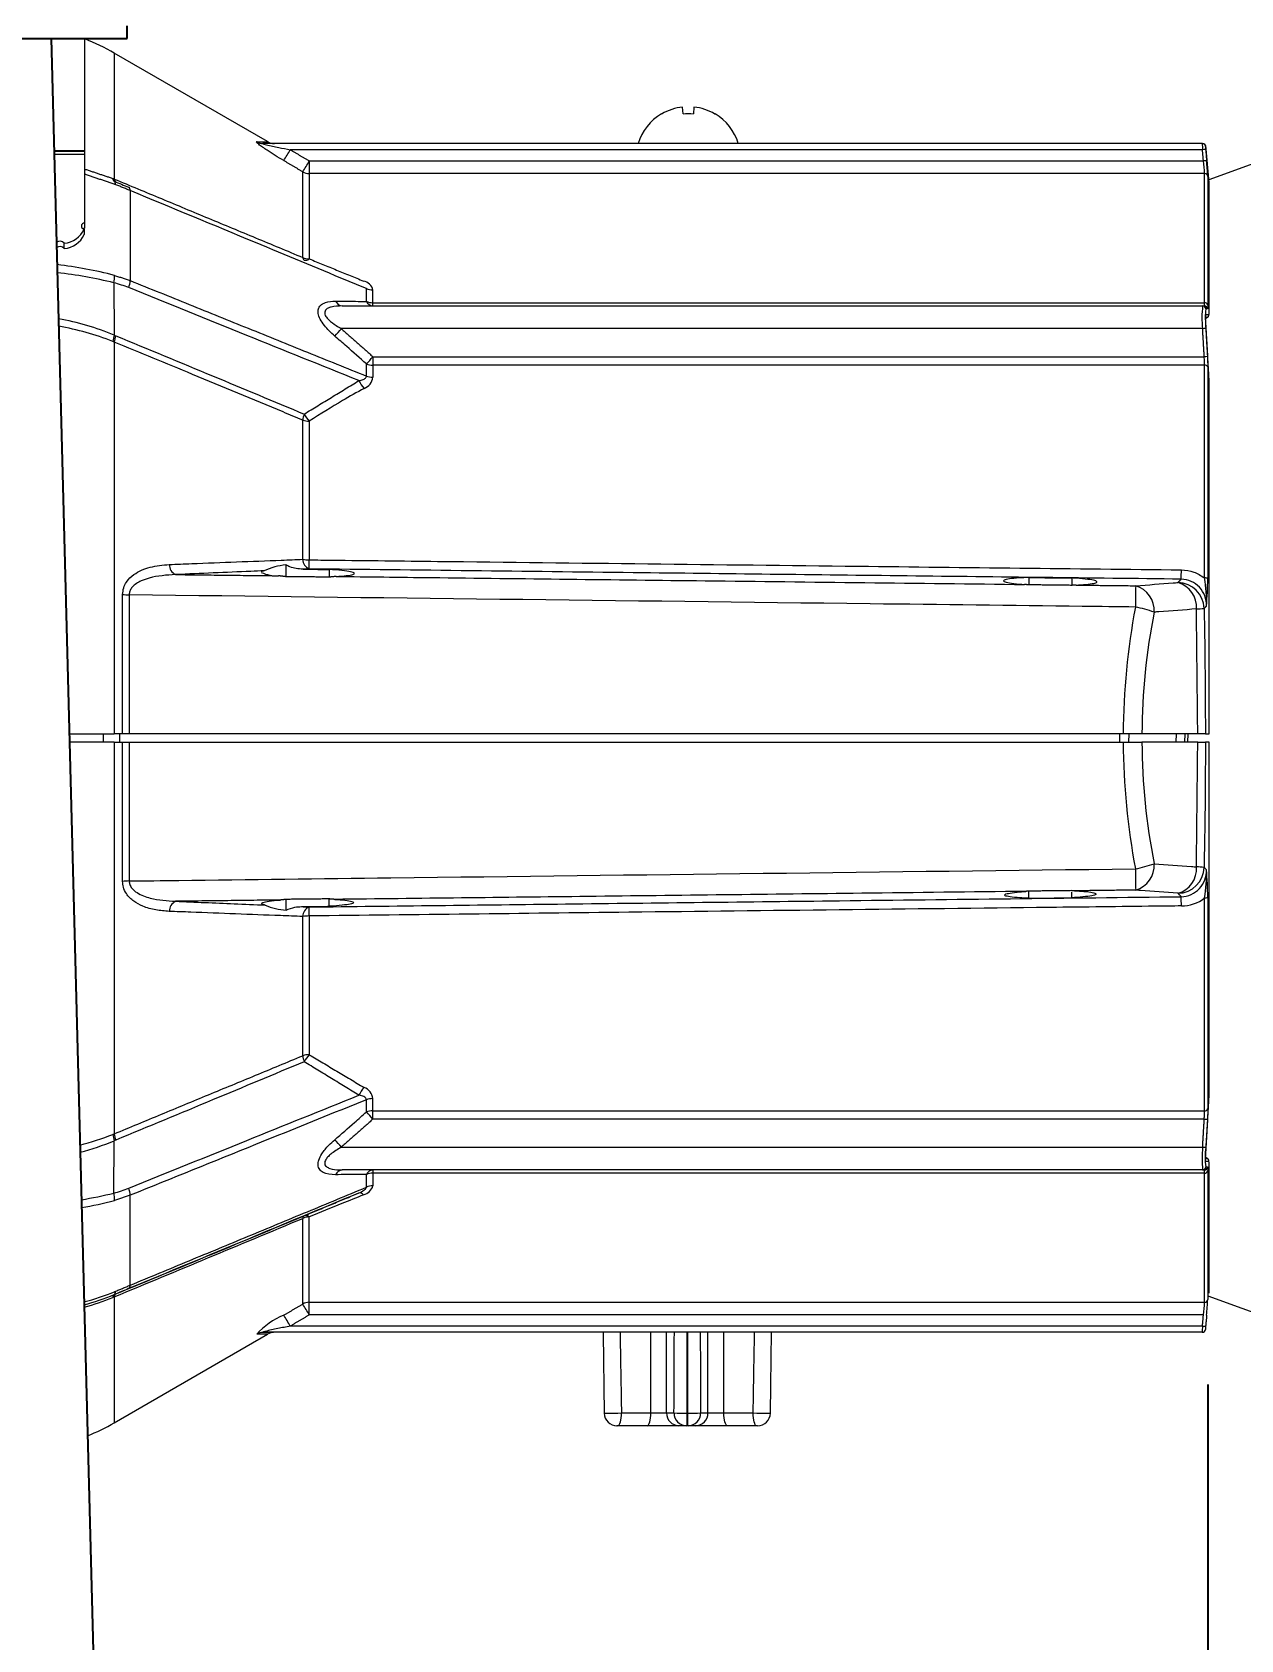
# Model space of a CAD drawing. Header units: inches. Extents: x 1 to 63.1, y 0.7 to 40.3.
# Drawn here: x 15.72 to 21.42, y 8.23 to 15.8 of the extents above; entities that cross this region are included whole.
import ezdxf

# ---------------------------------------------------------------- set-up
doc = ezdxf.new("R2010")
doc.units = ezdxf.units.IN
doc.header["$MEASUREMENT"] = 0
doc.linetypes.add('SLD-Solid', pattern=[0])
doc.layers.add('DIM', color=1, linetype='Continuous')
doc.layers.add('OBJECT', color=7, linetype='Continuous')
doc.styles.add('Arial', font='arial.ttf')
doc.dimstyles.new('ANSI & Metric .40 Stacked', dxfattribs={"dimscale": 2.666667, "dimtxt": 0.4, "dimasz": 0.5, "dimexe": 0.4, "dimexo": 0.4, "dimgap": 0.133333, "dimtad": 0, "dimtih": 1, "dimtoh": 1, "dimzin": 4, "dimdsep": 46, "dimtxsty": 'Arial', "dimcen": 0.2, "dimadec": 0, "dimazin": 0, "dimtfac": 0.75, "dimtofl": 0, "dimtmove": 0, "dimatfit": 3, "dimfxl": 1, "dimtolj": 1, "dimtzin": 0, "dimarcsym": 0})

# ---------------------------------------------------------------- blocks, each defined once
blk = doc.blocks.new('*D6')
at = {"layer": 'Defpoints', "color": 0, "transparency": 16777216}
for p in [(4.574, 12.4782), (21.2619, 9.8331), (21.2619, 5.3798)]:
    blk.add_point(p, dxfattribs=at)
at = {"layer": 'DIM', "color": 0, "lineweight": -2, "transparency": 16777216}
for p, q in [((4.574, 12.0782), (4.574, 4.9798)), ((21.2619, 9.4331), (21.2619, 4.9798)), ((5.074, 5.3798), (11.7348, 5.3798)), ((20.7619, 5.3798), (14.1011, 5.3798))]:
    blk.add_line(p, q, dxfattribs=at)
at = {"layer": 'DIM', "color": 0, "transparency": 16777216}
for points in [[(5.074, 5.4632), (5.074, 5.2965), (4.574, 5.3798)], [(20.7619, 5.4632), (20.7619, 5.2965), (21.2619, 5.3798)]]:
    blk.add_solid(points, dxfattribs=at)
at = {"layer": 'DIM', "color": 0, "transparency": 16777216, "char_height": 0.4, "attachment_point": 5, "style": 'Arial'}
for s, insert in [('\\A1;16.69', (12.9179, 5.7174)), ('\\A1;[424mm]', (12.9179, 4.9901))]:
    blk.add_mtext(s, dxfattribs=dict(at, insert=insert))
blk = doc.blocks.new('*D7')
at = {"layer": 'Defpoints', "color": 0, "transparency": 16777216}
for p in [(4.574, 12.4787), (39.3574, 5.4831), (39.3574, 3.9434)]:
    blk.add_point(p, dxfattribs=at)
at = {"layer": 'DIM', "color": 0, "lineweight": -2, "transparency": 16777216}
for p, q in [((4.574, 12.0787), (4.574, 3.5434)), ((39.3574, 5.0831), (39.3574, 3.5434)), ((5.074, 3.9434), (20.7826, 3.9434)), ((38.8574, 3.9434), (23.1488, 3.9434))]:
    blk.add_line(p, q, dxfattribs=at)
at = {"layer": 'DIM', "color": 0, "transparency": 16777216}
for points in [[(5.074, 4.0268), (5.074, 3.8601), (4.574, 3.9434)], [(38.8574, 4.0268), (38.8574, 3.8601), (39.3574, 3.9434)]]:
    blk.add_solid(points, dxfattribs=at)
at = {"layer": 'DIM', "color": 0, "transparency": 16777216, "char_height": 0.4, "attachment_point": 5, "style": 'Arial'}
for s, insert in [('\\A1;34.78', (21.9657, 4.2811)), ('\\A1;[884mm]', (21.9657, 3.5537))]:
    blk.add_mtext(s, dxfattribs=dict(at, insert=insert))
blk = doc.blocks.new('*D8')
at = {"layer": 'Defpoints', "color": 0, "transparency": 16777216}
for p in [(4.574, 12.4787), (41.3605, 5.4831), (41.3605, 2.507)]:
    blk.add_point(p, dxfattribs=at)
at = {"layer": 'DIM', "color": 0, "lineweight": -2, "transparency": 16777216}
for p, q in [((4.574, 12.0787), (4.574, 2.107)), ((41.3605, 5.0831), (41.3605, 2.107)), ((5.074, 2.507), (21.7841, 2.507)), ((40.8605, 2.507), (24.1504, 2.507))]:
    blk.add_line(p, q, dxfattribs=at)
at = {"layer": 'DIM', "color": 0, "transparency": 16777216}
for points in [[(5.074, 2.5904), (5.074, 2.4237), (4.574, 2.507)], [(40.8605, 2.5904), (40.8605, 2.4237), (41.3605, 2.507)]]:
    blk.add_solid(points, dxfattribs=at)
at = {"layer": 'DIM', "color": 0, "transparency": 16777216, "char_height": 0.4, "attachment_point": 5, "style": 'Arial'}
for s, insert in [('\\A1;36.79', (22.9672, 2.8447)), ('\\A1;[935mm]', (22.9672, 2.1173))]:
    blk.add_mtext(s, dxfattribs=dict(at, insert=insert))

msp = doc.modelspace()

# ---------------------------------------------------------------- linework, layer by layer
at = {"layer": 'OBJECT'}
for p, q in [((16.169, 15.7728), (16.169, 15.8328)), ((10.419, 15.7728), (16.169, 15.7728)), ((15.812, 15.7728), (16.0278, 7.4444)), ((18.8092, 9.6782), (18.8092, 9.2382))]:
    msp.add_line(p, q, dxfattribs=at)
at = {"layer": 'OBJECT', "linetype": 'Continuous', "lineweight": 15}
for p, q in [((15.9699, 14.8798), (15.9699, 15.7728)), ((16.8304, 15.2877), (16.1089, 15.7042)), ((16.1089, 15.7042), (16.1089, 15.1109)), ((18.7894, 15.4173), (18.7869, 15.4502)), ((18.8405, 15.4502), (18.8381, 15.4173)), ((18.6872, 15.4183), (18.688, 15.4173)), ((18.9395, 15.4173), (18.9402, 15.4183)), ((15.9699, 15.244), (15.8251, 15.244)), ((15.9699, 15.2411), (15.8251, 15.2411)), ((15.9699, 15.2262), (15.8255, 15.2262)), ((21.2359, 15.2782), (16.811, 15.2782)), ((21.237, 15.2489), (16.9383, 15.2489)), ((21.2684, 15.0945), (21.2532, 15.2681)), ((17.028, 15.196), (17.028, 14.7345)), ((17.028, 15.196), (21.2415, 15.196)), ((16.1089, 15.1003), (16.1089, 15.1004)), ((16.997, 14.7415), (16.997, 15.1449)), ((21.2469, 15.1367), (17.028, 15.1367)), ((21.2469, 14.5282), (21.2469, 15.1367)), ((21.2619, 15.1232), (21.2619, 14.5178)), ((21.2684, 14.4901), (21.2684, 15.0945)), ((21.2685, 14.4891), (21.2685, 15.0932)), ((16.1839, 15.0563), (16.1839, 14.6327)), ((15.9665, 14.8745), (15.9665, 14.849)), ((15.8735, 14.7832), (15.8735, 14.8087)), ((16.1071, 14.6223), (16.1088, 14.3759)), ((17.297, 14.5345), (17.297, 14.5947)), ((17.328, 14.5132), (17.328, 14.5882)), ((17.1829, 14.5132), (21.2378, 14.5132)), ((17.328, 14.5282), (21.2469, 14.5282)), ((21.2377, 14.4061), (17.1789, 14.4061)), ((16.1089, 14.3431), (16.1089, 12.4982)), ((17.297, 14.1826), (17.297, 14.2399)), ((17.328, 14.2736), (17.328, 14.1773)), ((17.328, 14.2736), (21.2454, 14.2736)), ((21.2469, 14.2345), (17.328, 14.2345)), ((21.2469, 13.2319), (21.2469, 14.2345)), ((21.2619, 14.2256), (21.2619, 13.2281)), ((21.2684, 12.4982), (21.2684, 14.1456)), ((21.2685, 12.4981), (21.2685, 14.1447)), ((16.997, 13.3195), (16.997, 13.9751)), ((17.028, 13.9706), (17.028, 13.3169)), ((16.1483, 12.4982), (16.1483, 13.1538)), ((16.1793, 13.1521), (16.1793, 12.4982)), ((16.0582, 12.4582), (16.0589, 12.4982)), ((16.1355, 12.4582), (16.1359, 12.4982)), ((20.8631, 12.4982), (16.1793, 12.4982)), ((20.8478, 12.4582), (20.8478, 12.4982)), ((20.8907, 12.4582), (20.8917, 12.4982)), ((21.2147, 12.4982), (20.9515, 12.4982)), ((21.1129, 12.4582), (21.1139, 12.4982)), ((21.1535, 12.4582), (21.1549, 12.4982)), ((21.168, 12.4582), (21.1695, 12.4982)), ((16.1089, 12.4582), (16.1089, 10.6132)), ((16.1483, 11.8025), (16.1483, 12.4582)), ((16.1793, 12.4582), (16.1793, 11.8043)), ((16.1793, 12.4582), (20.8631, 12.4582)), ((21.2147, 12.4582), (20.9515, 12.4582)), ((21.2684, 10.8108), (21.2684, 12.4582)), ((21.2685, 10.8116), (21.2685, 12.458)), ((21.2469, 10.7219), (21.2469, 11.7244)), ((21.2619, 11.7283), (21.2619, 10.7308)), ((16.997, 10.9812), (16.997, 11.6368)), ((17.028, 11.6394), (17.028, 10.9858)), ((17.297, 10.7165), (17.297, 10.7738)), ((17.328, 10.6827), (17.328, 10.779)), ((17.328, 10.7219), (21.2469, 10.7219)), ((21.2454, 10.6827), (17.328, 10.6827)), ((16.1071, 10.334), (16.1088, 10.5804)), ((17.1789, 10.5503), (21.2377, 10.5503)), ((21.2684, 9.862), (21.2684, 10.4662)), ((21.2685, 9.8682), (21.2685, 10.4672)), ((21.2378, 10.4432), (17.1829, 10.4432)), ((17.297, 10.3616), (17.297, 10.4219)), ((17.328, 10.4432), (17.328, 10.3681)), ((21.2469, 10.4281), (17.328, 10.4281)), ((21.2469, 9.8196), (21.2469, 10.4281)), ((21.2619, 10.4385), (21.2619, 9.8331)), ((16.1839, 9.9001), (16.1839, 10.3237)), ((16.997, 9.8115), (16.997, 10.2148)), ((17.028, 9.7603), (17.028, 10.2218)), ((16.1089, 9.856), (16.1089, 9.8559)), ((16.1089, 9.8455), (16.1089, 9.2521)), ((17.028, 9.8196), (21.2469, 9.8196)), ((21.237, 9.7074), (16.9383, 9.7074)), ((21.2415, 9.7603), (17.028, 9.7603)), ((16.1089, 9.2521), (16.8304, 9.6687)), ((21.2359, 9.6782), (16.811, 9.6782)), ((18.637, 9.2982), (18.637, 9.6782)), ((18.7118, 9.2982), (18.7118, 9.6782)), ((18.9067, 9.2982), (18.9067, 9.6782)), ((18.9815, 9.2982), (18.9815, 9.6782)), ((18.4256, 9.2972), (18.4308, 9.2972)), ((18.4989, 9.2982), (18.7465, 9.2982)), ((18.8041, 9.2972), (18.8144, 9.2972)), ((18.8719, 9.2982), (19.1196, 9.2982)), ((19.1877, 9.2972), (19.1929, 9.2972)), ((19.1406, 9.2382), (18.4779, 9.2382))]:
    msp.add_line(p, q, dxfattribs=at)
at = {"layer": 'OBJECT', "linetype": 'SLD-Solid', "lineweight": 15}
for p, q in [((21.9589, 15.3596), (21.2673, 15.1075)), ((21.2619, 9.8508), (29.8075, 6.7355))]:
    msp.add_line(p, q, dxfattribs=at)
at = {"layer": 'OBJECT', "linetype": 'Continuous', "lineweight": 15, "flags": 128}
for points in [[(16.1089, 15.1003), (16.1099, 15.0997), (16.1107, 15.0987), (16.1114, 15.0974), (16.1119, 15.0957), (16.1123, 15.0937), (16.1125, 15.0914), (16.1125, 15.0888), (16.1123, 15.0859)], [(15.9699, 14.9053), (15.9637, 14.9031), (15.9587, 14.8997), (15.9552, 14.8954), (15.9537, 14.8907), (15.9542, 14.8858), (15.9567, 14.8812), (15.9609, 14.8773), (15.9665, 14.8745)], [(15.9699, 14.8798), (15.9637, 14.8776), (15.9619, 14.8767)], [(21.2602, 14.4596), (21.2621, 14.4608), (21.2646, 14.4636), (21.2661, 14.4662), (21.267, 14.4685), (21.2675, 14.4709), (21.2681, 14.4758), (21.2685, 14.4939)], [(21.2684, 10.4686), (21.2683, 10.477), (21.2677, 10.4841), (21.267, 10.4876), (21.2656, 10.4912), (21.2632, 10.4944), (21.2593, 10.4975), (21.2566, 10.4983)], [(16.1123, 9.8704), (16.1125, 9.8675), (16.1125, 9.8649), (16.1123, 9.8626), (16.1119, 9.8606), (16.1114, 9.8589), (16.1107, 9.8576), (16.1099, 9.8566), (16.1089, 9.856)], [(18.413, 9.6782), (18.4131, 9.6709), (18.4179, 9.2975)], [(19.2006, 9.2975), (19.2023, 9.4282), (19.2055, 9.6782)], [(18.4824, 9.2382), (18.4856, 9.2394), (18.4887, 9.2428), (18.4916, 9.2484), (18.4941, 9.2558), (18.4961, 9.2649), (18.4977, 9.2753), (18.4986, 9.2865), (18.4989, 9.2982)], [(18.6205, 9.2382), (18.6237, 9.2394), (18.6268, 9.2428), (18.6297, 9.2484), (18.6322, 9.2558), (18.6342, 9.2649), (18.6358, 9.2753), (18.6367, 9.2865), (18.637, 9.2982)], [(18.998, 9.2382), (18.9948, 9.2394), (18.9917, 9.2428), (18.9888, 9.2484), (18.9863, 9.2558), (18.9842, 9.2649), (18.9827, 9.2753), (18.9818, 9.2865), (18.9815, 9.2982)], [(19.1361, 9.2382), (19.1329, 9.2394), (19.1298, 9.2428), (19.1269, 9.2484), (19.1244, 9.2558), (19.1224, 9.2649), (19.1208, 9.2753), (19.1199, 9.2865), (19.1196, 9.2982)]]:
    msp.add_lwpolyline(points, dxfattribs=at)
at = {"layer": 'OBJECT', "linetype": 'Continuous', "lineweight": 15}
for centre, radius, start, end in [((15.6089, 14.8382), 1, 60, 68.8415), ((18.8137, 15.2047), 0.2469, 96.21696, 120.60292), ((18.8138, 15.2047), 0.2469, 59.39708, 83.78304), ((18.8137, 15.2065), 0.2466, 120.85713, 163.11575), ((18.8137, 15.109), 0.3092, 85.48832, 94.51168), ((18.8137, 15.2065), 0.2466, 16.88425, 59.14287), ((16.8111, 15.337), 0.0588, 238.12602, 269.94527), ((16.8634, 15.3402), 0.062, 237.79559, 269.99992), ((15.5768, 16.0385), 1.5739, 327.71063, 329.88931), ((22.1518, 15.2969), 0.9161, 181.17346, 183.00189), ((21.2359, 15.2632), 0.015, 4.94199, 89.99787), ((21.2533, 15.1016), 0.1482, 90.54865, 96.33752), ((21.2386, 15.2632), 0.015, 5.52986, 90), ((21.5765, 15.2809), 0.3261, 182.8826, 185.45637), ((15.6591, 15.9907), 1.5829, 327.69822, 329.86329), ((21.2579, 15.0486), 0.1483, 90.54793, 96.33285), ((20.1254, 15.0643), 1.1239, 3.69393, 6.73053), ((19.5165, 15.0321), 1.7478, 2.98975, 5.41142), ((16.1171, 15.113), 0.015, 177.51971, 237.14952), ((16.1244, 15.1106), 0.0155, 178.87507, 237.95907), ((16.1668, 15.0582), 0.0172, 353.6295, 55.21456), ((17.0279, 15.1995), 0.0628, 240.46653, 270.02613), ((21.247, 15.1218), 0.0149, 5.5541, 90.43406), ((21.2535, 15.0932), 0.015, 0, 5), ((15.8637, 14.9213), 0.113, 275.00613, 335.52265), ((15.8637, 14.8958), 0.113, 275.00613, 335.52265), ((15.8526, 14.7905), 0.0277, 41.14153, 124.74091), ((15.8526, 14.765), 0.0277, 41.14153, 123.12599), ((15.6084, 12.7243), 1.9967, 75.45009, 83.35231), ((17.0118, 14.7417), 0.0149, 181.03638, 238.85238), ((17.0277, 14.8062), 0.0717, 244.59716, 270.20456), ((17.0111, 14.7531), 0.025, 253.8181, 312.2707), ((15.6064, 12.571), 2.1115, 76.28173, 83.63229), ((15.9825, 14.6503), 0.1278, 347.33041, 3.00941), ((16.0589, 14.6411), 0.1253, 340.4845, 356.13037), ((17.2731, 14.5749), 0.0564, 13.60793, 79.01163), ((17.3276, 14.664), 0.0758, 246.13964, 270.24886), ((17.1862, 14.5503), 0.0373, 203.09334, 264.95409), ((17.3308, 14.5505), 0.0375, 205.38163, 265.61322), ((17.3276, 14.6059), 0.0777, 246.77831, 270.26397), ((21.665, 14.4592), 0.4306, 172.79652, 187.08236), ((21.2378, 14.4982), 0.015, 3.55552, 89.95209), ((21.2452, 14.4982), 0.015, 3.67348, 89.95558), ((21.2483, 14.5143), 0.014, 14.65558, 95.78824), ((21.6966, 14.4524), 0.4463, 173.98771, 185.87191), ((21.2521, 14.472), 0.015, 297.4142, 3.80671), ((21.1977, 14.4873), 0.0708, 348.36368, 2.28742), ((15.6169, 13.1746), 1.2981, 67.73467, 79.82777), ((15.6155, 13.1012), 1.3364, 68.63871, 80.02028), ((14.3677, 16.8491), 3.7245, 318.28609, 319.0079), ((21.2557, 14.1591), 0.2476, 90.72016, 94.18142), ((16.2334, 14.3332), 0.1317, 161.089, 174.52041), ((16.2396, 14.3287), 0.1315, 160.28682, 173.71312), ((14.5674, 16.7759), 3.7259, 317.10485, 317.8099), ((17.3275, 14.3235), 0.089, 249.94837, 270.31326), ((21.2629, 14.0255), 0.2487, 90.59517, 94.0409), ((17.2639, 14.1853), 0.0645, 290.02233, 352.89305), ((17.3275, 14.269), 0.0917, 250.57321, 270.31828), ((21.2488, 14.2207), 0.0139, 20.57922, 97.9193), ((17.4073, 14.2311), 0.1613, 205.60843, 221.25888), ((17.1292, 13.9587), 0.1333, 160.27981, 172.92134), ((17.0274, 14.0737), 0.1032, 252.85654, 270.32491), ((17.1532, 14.0875), 0.1713, 209.2751, 223.02851), ((16.42, 13.295), 0.052, 179.75363, 245.30348), ((16.8741, 13.4098), 0.168, 244.48709, 273.21493), ((16.9515, 12.9674), 0.3278, 95.96824, 114.70435), ((17.0475, 13.3207), 0.0505, 181.33815, 246.42873), ((17.0272, 13.4956), 0.1787, 260.25735, 270.24377), ((13.9374, 13.3469), 3.0907, 358.65545, 359.44409), ((17.7381, 13.3029), 3.3996, 358.70405, 359.43928), ((33.6239, 12.9645), 12.7038, 178.96049, 179.41335), ((20.8894, 13.0795), 0.1201, 355.71273, 74.14904), ((21.0887, 13.0946), 0.1201, 355.7127, 74.14899), ((21.119, 13.0846), 0.1256, 1.54173, 88.87071), ((21.1346, 13.1048), 0.1212, 357.52493, 88.94512), ((21.25, 13.2127), 0.0194, 52.30671, 99.04712), ((20.5138, 13.1167), 0.7421, 358.67943, 8.92744), ((19.7068, 13.2381), 1.5551, 354.88947, 359.62896), ((16.1785, 13.413), 0.2609, 263.35399, 270.1765), ((24.1837, 12.4784), 3.3206, 169.30475, 179.65831), ((20.8297, 12.587), 0.5157, 69.64131, 79.83367), ((24.0215, 12.4782), 3.07, 168.87528, 179.62673), ((21.2014, 13.4813), 0.3957, 271.01923, 276.26375), ((24.1837, 12.478), 3.3206, 180.34169, 190.69525), ((24.0215, 12.4782), 3.07, 180.37327, 191.12472), ((20.8297, 12.3693), 0.5157, 280.16633, 290.35869), ((33.6239, 11.9918), 12.7038, 180.58665, 181.03951), ((20.8894, 11.8768), 0.1201, 285.85096, 4.28727), ((21.0887, 11.8617), 0.1201, 285.85101, 4.2873), ((21.119, 11.8717), 0.1256, 271.12929, 358.45827), ((21.134, 11.852), 0.1218, 271.32083, 2.20912), ((21.2014, 11.475), 0.3957, 83.73625, 88.98077), ((20.5138, 11.8396), 0.7421, 351.07256, 1.32057), ((19.7055, 11.7181), 1.5564, 0.37295, 5.10862), ((16.1785, 11.5433), 0.2609, 89.8235, 96.64601), ((16.42, 11.6614), 0.052, 114.69652, 180.24637), ((16.93, 11.9337), 0.2665, 245.70936, 267.51627), ((17.0475, 11.6357), 0.0505, 113.57127, 178.66185), ((13.9374, 11.6094), 3.0907, 0.55591, 1.34455), ((17.7381, 11.6534), 3.3996, 0.56072, 1.29595), ((21.1358, 11.8689), 0.1823, 270.55027, 307.56556), ((21.25, 11.7436), 0.0194, 260.95288, 307.69329), ((17.0272, 11.4607), 0.1787, 89.75623, 99.74265), ((17.0274, 10.8826), 0.1032, 89.67509, 107.14346), ((17.1532, 10.8689), 0.1713, 136.97149, 150.7249), ((17.1292, 10.9976), 0.1333, 187.07866, 199.72019), ((17.4073, 10.7252), 0.1613, 138.74112, 154.39157), ((17.2623, 10.7697), 0.0664, 8.06967, 69.01495), ((17.3275, 10.6873), 0.0917, 89.68172, 109.42679), ((17.3275, 10.6329), 0.089, 89.68674, 110.05163), ((14.5674, 8.1804), 3.7259, 42.1901, 42.89515), ((21.2629, 10.9308), 0.2487, 265.9591, 269.40483), ((21.2488, 10.7356), 0.0139, 262.0807, 339.42078), ((15.615, 11.858), 1.3393, 284.35625, 291.33767), ((16.2334, 10.6231), 0.1317, 185.47959, 198.911), ((16.2396, 10.6276), 0.1315, 186.28688, 199.71318), ((15.6168, 11.7823), 1.2987, 284.77039, 292.26033), ((14.3677, 8.1072), 3.7245, 40.9921, 41.71391), ((21.8344, 10.4973), 0.5991, 174.93245, 185.18867), ((21.2557, 10.7972), 0.2476, 265.81858, 269.27984), ((21.5708, 10.5038), 0.3214, 171.80634, 188.33404), ((21.2378, 10.4581), 0.015, 270.04791, 356.44448), ((21.2452, 10.4581), 0.015, 270.04442, 356.32652), ((21.2521, 10.4843), 0.015, 356.19329, 62.5858), ((17.1862, 10.406), 0.0373, 95.04591, 156.90666), ((17.3308, 10.4058), 0.0375, 94.38678, 154.61837), ((17.3276, 10.3504), 0.0777, 89.73603, 113.22169), ((21.2483, 10.4421), 0.014, 264.21176, 345.34442), ((15.6063, 12.3858), 2.112, 279.46764, 283.71663), ((15.9825, 10.306), 0.1278, 356.99059, 12.66959), ((16.0589, 10.3152), 0.1253, 3.86963, 19.5155), ((17.2654, 10.3103), 0.0242, 40.44639, 102.83349), ((17.2687, 10.386), 0.0619, 284.16715, 343.21329), ((17.3276, 10.2923), 0.0758, 89.75114, 113.86036), ((15.6086, 12.2306), 1.9953, 279.9882, 284.55523), ((17.0118, 10.2146), 0.0149, 121.14762, 178.96362), ((17.0111, 10.2032), 0.025, 47.7293, 106.1819), ((-140.4101, 387.3837), 408.6971, 292.51782, 292.652658), ((17.0277, 10.1501), 0.0717, 89.79544, 115.40284), ((15.6167, 11.099), 1.3248, 285.29792, 291.9705), ((15.6165, 11.071), 1.311, 285.48812, 292.06186), ((15.6166, 11.0705), 1.3106, 285.48759, 292.06463), ((16.1171, 9.8433), 0.015, 122.85048, 182.48029), ((16.1244, 9.8458), 0.0155, 122.04093, 181.12493), ((16.1668, 9.8981), 0.0172, 304.78544, 6.3705), ((15.6155, 11.0505), 1.3022, 285.65497, 291.94291), ((17.0279, 9.7568), 0.0628, 89.97387, 119.53347), ((15.6591, 8.9656), 1.5829, 30.13671, 32.30178), ((20.1125, 9.8932), 1.1369, 353.28677, 356.28877), ((21.247, 9.8345), 0.0149, 269.56594, 354.4459), ((19.5355, 9.9228), 1.7287, 354.57525, 357.02358), ((17.0486, 9.4217), 0.3653, 112.76788, 137.33361), ((15.5768, 8.9178), 1.5739, 30.11069, 32.28937), ((22.5352, 9.6454), 1.2998, 177.26796, 178.55668), ((21.2533, 9.8547), 0.1482, 263.66248, 269.45135), ((21.4805, 9.6825), 0.2298, 174.0045, 177.65653), ((16.8111, 9.6193), 0.0588, 90.05473, 121.87398), ((16.8634, 9.6162), 0.062, 90.00008, 122.09769), ((21.2359, 9.6932), 0.015, 270.00213, 355.05801), ((15.6089, 10.1182), 1, 291.93933, 300), ((18.4779, 9.2982), 0.06, 180.74363, 270), ((18.4233, 9.3403), 0.0432, 262.88709, 273.1194), ((18.3362, 17.6678), 8.3712, 270.6473, 271.11369), ((18.7709, 9.2974), 0.0591, 179.14929, 269.12325), ((18.8001, 10.6609), 1.3638, 267.74849, 270.16527), ((18.8057, 9.2974), 0.0591, 179.14929, 269.12325), ((18.8128, 9.2974), 0.0591, 270.87675, 0.85071), ((18.8184, 10.6609), 1.3638, 269.83473, 272.25151), ((18.8476, 9.2974), 0.0591, 270.87675, 0.85071), ((19.2823, 17.6678), 8.3712, 268.88631, 269.3527), ((19.1406, 9.2982), 0.06, 270, 359.25637), ((19.1952, 9.3403), 0.0432, 266.8834, 277.109)]:
    msp.add_arc(centre, radius, start, end, dxfattribs=at)
for points, knots in [([(16.9073, 15.1978), (16.8805, 15.2139), (16.8454, 15.2351), (16.8073, 15.2609), (16.7905, 15.2733), (16.7805, 15.282), (16.7773, 15.2865), (16.7792, 15.2869), (16.78, 15.287)], [0, 0, 0, 0, 0.463202, 0.605761, 0.74907, 0.84178, 0.935306, 1, 1, 1, 1]), ([(16.78, 15.287), (16.7891, 15.2869), (16.8166, 15.2866), (16.8367, 15.2864), (16.8306, 15.2865), (16.8297, 15.2865)], [0, 0, 0, 0, 0.299901, 0.901044, 1, 1, 1, 1]), ([(16.811, 15.2782), (16.8105, 15.2781), (16.8096, 15.2781), (16.8092, 15.2779), (16.8095, 15.2775), (16.811, 15.2768), (16.8162, 15.2751), (16.8402, 15.2689), (16.8825, 15.2599), (16.9202, 15.2525), (16.9383, 15.2489)], [0, 0, 0, 0, 0.018434, 0.032622, 0.046846, 0.064939, 0.096407, 0.193735, 0.61436, 1, 1, 1, 1]), ([(16.8569, 15.2782), (16.8582, 15.2782), (16.8615, 15.2782), (16.8304, 15.2782), (16.811, 15.2782)], [0, 0, 0, 0, 0.377248, 1, 1, 1, 1]), ([(21.2527, 15.2645), (21.2529, 15.2645), (21.2534, 15.2645), (21.2517, 15.2645), (21.2508, 15.2645)], [0, 0, 0, 0, 0.509002, 1, 1, 1, 1]), ([(21.2519, 15.2498), (21.2528, 15.2399), (21.2543, 15.2222), (21.2558, 15.2046), (21.2565, 15.1969)], [0, 0, 0, 0, 0.564416, 1, 1, 1, 1]), ([(16.1162, 15.0974), (16.1138, 15.0984), (16.1113, 15.0994), (16.1089, 15.1004), (16.1089, 15.1004)], [0, 0, 0, 0, 0.99972, 1, 1, 1, 1]), ([(16.1089, 15.1003), (16.1089, 15.1003), (16.1318, 15.0908), (16.1542, 15.0816), (16.1766, 15.0723)], [0, 0, 0, 0, 0.000031, 1, 1, 1, 1]), ([(17.297, 14.5947), (17.266, 14.6076), (17.092, 14.6798), (16.721, 14.8341), (16.3809, 14.9748), (16.1839, 15.0563)], [0, 0, 0, 0, 0.083458, 0.469006, 1, 1, 1, 1]), ([(16.177, 14.5993), (16.1539, 14.6077), (16.1308, 14.6162), (16.1071, 14.6223), (16.1071, 14.6223)], [0, 0, 0, 0, 0.99997, 1, 1, 1, 1]), ([(17.2618, 14.1614), (17.0857, 14.2323), (16.7242, 14.378), (16.3625, 14.5242), (16.177, 14.5993)], [0, 0, 0, 0, 0.486991, 1, 1, 1, 1]), ([(17.1479, 14.3708), (17.1305, 14.387), (17.1036, 14.412), (17.0787, 14.4497), (17.0685, 14.4773), (17.0693, 14.4997), (17.0808, 14.5185), (17.1072, 14.5334), (17.1352, 14.5348), (17.1519, 14.5357)], [0, 0, 0, 0, 0.224316, 0.345841, 0.447966, 0.550598, 0.643263, 0.786621, 1, 1, 1, 1]), ([(17.1829, 14.5132), (17.1651, 14.5126), (17.1409, 14.5117), (17.1156, 14.503), (17.1045, 14.495), (17.0998, 14.4847), (17.1007, 14.4742), (17.107, 14.4612), (17.124, 14.4418), (17.1499, 14.4228), (17.1709, 14.4107), (17.1789, 14.4061)], [0, 0, 0, 0, 0.252396, 0.341467, 0.431195, 0.49019, 0.549439, 0.605129, 0.701097, 0.88522, 1, 1, 1, 1]), ([(17.1519, 14.5357), (17.1834, 14.5354), (17.232, 14.535), (17.2801, 14.5346), (17.297, 14.5345)], [0, 0, 0, 0, 0.648491, 1, 1, 1, 1]), ([(21.2453, 14.5132), (21.2457, 14.5138), (21.2467, 14.5151), (21.2468, 14.5237), (21.2469, 14.5282)], [0, 0, 0, 0, 0.473397, 1, 1, 1, 1]), ([(21.2602, 14.4991), (21.2596, 14.4991), (21.2572, 14.4991), (21.2546, 14.4991), (21.2527, 14.4991)], [0, 0, 0, 0, 0.237767, 1, 1, 1, 1]), ([(21.2619, 14.5178), (21.2618, 14.5127), (21.2617, 14.5019), (21.2607, 14.5001), (21.2602, 14.4991)], [0, 0, 0, 0, 0.473445, 1, 1, 1, 1]), ([(21.259, 14.4587), (21.2569, 14.4586), (21.2544, 14.4586), (21.2518, 14.4585), (21.2514, 14.4585)], [0, 0, 0, 0, 0.845701, 1, 1, 1, 1]), ([(21.2526, 14.4067), (21.2532, 14.3967), (21.2558, 14.3526), (21.2583, 14.3084), (21.2603, 14.2742)], [0, 0, 0, 0, 0.226062, 1, 1, 1, 1]), ([(16.1088, 14.3759), (16.1088, 14.3759), (16.1111, 14.375), (16.1135, 14.374), (16.1158, 14.373)], [0, 0, 0, 0, 0.00029, 1, 1, 1, 1]), ([(16.997, 13.9751), (16.9661, 13.9879), (16.7929, 14.0599), (16.4969, 14.1826), (16.2316, 14.2924), (16.1089, 14.3431)], [0, 0, 0, 0, 0.104199, 0.585852, 1, 1, 1, 1]), ([(16.1158, 14.373), (16.2679, 14.3099), (16.5641, 14.187), (16.8599, 14.0637), (17.0038, 14.0037)], [0, 0, 0, 0, 0.513611, 1, 1, 1, 1]), ([(17.297, 14.2399), (17.2661, 14.2674), (17.2167, 14.3114), (17.1667, 14.3546), (17.1479, 14.3708)], [0, 0, 0, 0, 0.624898, 1, 1, 1, 1]), ([(21.2469, 14.2345), (21.2469, 14.2402), (21.2467, 14.2519), (21.2458, 14.2663), (21.2454, 14.2736)], [0, 0, 0, 0, 0.486978, 1, 1, 1, 1]), ([(21.2603, 14.2742), (21.2607, 14.2655), (21.2616, 14.2477), (21.2618, 14.2331), (21.2619, 14.2256)], [0, 0, 0, 0, 0.488652, 1, 1, 1, 1]), ([(17.2618, 14.1614), (17.2687, 14.1627), (17.2789, 14.1647), (17.2899, 14.1701), (17.2951, 14.175), (17.2969, 14.1794), (17.297, 14.1818), (17.297, 14.1826)], [0, 0, 0, 0, 0.437726, 0.65223, 0.821699, 0.945105, 1, 1, 1, 1]), ([(21.2684, 14.1456), (21.2684, 14.1521), (21.2683, 14.1655), (21.2675, 14.1818), (21.2671, 14.19)], [0, 0, 0, 0, 0.49158, 1, 1, 1, 1]), ([(17.286, 14.1247), (17.2522, 14.1057), (17.165, 14.0567), (17.08, 14.0033), (17.028, 13.9706)], [0, 0, 0, 0, 0.387427, 1, 1, 1, 1]), ([(16.1483, 13.1538), (16.1493, 13.1647), (16.1513, 13.1863), (16.1693, 13.2199), (16.2092, 13.2578), (16.2788, 13.287), (16.3375, 13.2924), (16.3679, 13.2952)], [0, 0, 0, 0, 0.101178, 0.20186, 0.374018, 0.675191, 1, 1, 1, 1]), ([(16.3679, 13.2952), (16.4032, 13.2965), (16.5795, 13.3034), (16.7893, 13.3115), (16.9634, 13.3182), (16.997, 13.3195)], [0, 0, 0, 0, 0.167872, 0.839363, 1, 1, 1, 1]), ([(16.8145, 13.2653), (16.794, 13.2644), (16.6554, 13.2585), (16.5165, 13.2527), (16.3982, 13.2477)], [0, 0, 0, 0, 0.147984, 1, 1, 1, 1]), ([(16.9983, 13.2731), (16.977, 13.2746), (16.9484, 13.2766), (16.9237, 13.2901), (16.9174, 13.2935)], [0, 0, 0, 0, 0.746489, 1, 1, 1, 1]), ([(21.1368, 13.226), (20.7065, 13.2311), (19.8459, 13.2412), (18.476, 13.2573), (17.5365, 13.2684), (17.0273, 13.2744)], [0, 0, 0, 0, 0.314137, 0.628275, 1, 1, 1, 1]), ([(17.028, 13.3169), (17.0638, 13.3165), (17.2649, 13.3142), (18.1273, 13.3043), (19.4613, 13.2889), (20.6301, 13.2755), (21.1376, 13.2697)], [0, 0, 0, 0, 0.026129, 0.146813, 0.629552, 1, 1, 1, 1]), ([(17.1552, 13.2389), (17.1721, 13.2401), (17.2073, 13.2425), (17.2373, 13.2481), (17.2447, 13.2546), (17.2261, 13.2613), (17.185, 13.2674), (17.1431, 13.2703), (17.1222, 13.2717)], [0, 0, 0, 0, 0.156109, 0.324409, 0.493191, 0.662433, 0.831758, 1, 1, 1, 1]), ([(21.1376, 13.2697), (21.1577, 13.2678), (21.1974, 13.264), (21.2305, 13.2425), (21.2469, 13.2319)], [0, 0, 0, 0, 0.505218, 1, 1, 1, 1]), ([(16.3982, 13.2477), (16.3558, 13.2449), (16.2997, 13.2412), (16.2319, 13.2173), (16.1997, 13.198), (16.1832, 13.1738), (16.1795, 13.1608), (16.1793, 13.1536), (16.1793, 13.1521)], [0, 0, 0, 0, 0.49037, 0.647323, 0.850236, 0.921686, 0.982753, 1, 1, 1, 1]), ([(17.1552, 13.2389), (17.3042, 13.2371), (17.8836, 13.2304), (18.9644, 13.2178), (19.8961, 13.207), (20.3975, 13.2011)], [0, 0, 0, 0, 0.137909, 0.536076, 1, 1, 1, 1]), ([(20.4179, 13.2339), (20.4027, 13.2333), (20.3665, 13.2317), (20.3242, 13.2275), (20.299, 13.2216), (20.2988, 13.215), (20.3237, 13.2085), (20.3612, 13.2039), (20.3893, 13.2017), (20.3975, 13.2011)], [0, 0, 0, 0, 0.117568, 0.27986, 0.442586, 0.605907, 0.769589, 0.933239, 1, 1, 1, 1]), ([(20.6412, 13.1983), (20.6571, 13.1992), (20.6924, 13.2012), (20.7282, 13.2062), (20.7437, 13.2124), (20.7337, 13.2191), (20.6995, 13.2253), (20.6573, 13.2294), (20.6288, 13.2312), (20.6218, 13.2316)], [0, 0, 0, 0, 0.132307, 0.294527, 0.457212, 0.620426, 0.783854, 0.947085, 1, 1, 1, 1]), ([(20.9222, 13.195), (20.981, 13.1995), (21.0475, 13.2045), (21.1139, 13.2096), (21.1215, 13.2102)], [0, 0, 0, 0, 0.885696, 1, 1, 1, 1]), ([(20.9208, 13.0946), (20.8374, 13.0956), (20.4208, 13.1007), (18.8403, 13.1198), (17.3431, 13.138), (16.1793, 13.1521)], [0, 0, 0, 0, 0.052722, 0.263609, 1, 1, 1, 1]), ([(21.2085, 13.0857), (21.1496, 13.0812), (21.0832, 13.0761), (21.0168, 13.0711), (21.0092, 13.0705)], [0, 0, 0, 0, 0.885696, 1, 1, 1, 1]), ([(21.2446, 13.088), (21.2454, 13.0449), (21.2492, 12.8483), (21.2501, 12.6517), (21.2508, 12.4982)], [0, 0, 0, 0, 0.219221, 1, 1, 1, 1]), ([(15.8968, 12.4982), (15.9336, 12.4982), (16.0064, 12.4982), (16.0746, 12.4982), (16.1089, 12.4982)], [0.5575388, 0.5575388, 0.5575388, 0.5575388, 0.7771076, 1, 1, 1, 1]), ([(16.1793, 12.4982), (16.1722, 12.4982), (16.1614, 12.4982), (16.1517, 12.4982), (16.1483, 12.4982)], [0, 0, 0, 0, 0.64356, 1, 1, 1, 1]), ([(20.9515, 12.4982), (20.9387, 12.4982), (20.9147, 12.4982), (20.8817, 12.4982), (20.8654, 12.4982), (20.8631, 12.4982)], [0, 0, 0, 0, 0.499398, 0.929179, 1, 1, 1, 1]), ([(21.2508, 12.4982), (21.2482, 12.4982), (21.243, 12.4982), (21.2241, 12.4982), (21.2147, 12.4982)], [0, 0, 0, 0, 0.5, 1, 1, 1, 1]), ([(16.1089, 12.4582), (16.0746, 12.4582), (16.0067, 12.4582), (15.9343, 12.4582), (15.8979, 12.4582)], [0, 0, 0, 0, 0.2228924, 0.4403975, 0.4403975, 0.4403975, 0.4403975]), ([(16.1483, 12.4582), (16.1546, 12.4582), (16.1645, 12.4582), (16.1754, 12.4582), (16.1793, 12.4582)], [0, 0, 0, 0, 0.64356, 1, 1, 1, 1]), ([(20.8631, 12.4582), (20.8795, 12.4582), (20.9099, 12.4582), (20.9382, 12.4582), (20.9499, 12.4582), (20.9515, 12.4582)], [0, 0, 0, 0, 0.499397, 0.929163, 1, 1, 1, 1]), ([(21.2147, 12.4582), (21.2241, 12.4582), (21.243, 12.4582), (21.2482, 12.4582), (21.2508, 12.4582)], [0, 0, 0, 0, 0.5, 1, 1, 1, 1]), ([(21.2508, 12.4582), (21.2506, 12.3748), (21.25, 12.1782), (21.2466, 11.9816), (21.2446, 11.8684)], [0, 0, 0, 0, 0.423826, 1, 1, 1, 1]), ([(16.1793, 11.8043), (16.2571, 11.8052), (16.6681, 11.8102), (18.2487, 11.8293), (19.7514, 11.8475), (20.9208, 11.8617)], [0, 0, 0, 0, 0.049218, 0.260105, 1, 1, 1, 1]), ([(21.0092, 11.8858), (21.068, 11.8813), (21.1344, 11.8763), (21.2009, 11.8712), (21.2085, 11.8707)], [0, 0, 0, 0, 0.885696, 1, 1, 1, 1]), ([(16.3679, 11.6611), (16.3465, 11.6627), (16.3038, 11.6659), (16.2474, 11.6822), (16.1997, 11.7072), (16.1679, 11.7379), (16.1508, 11.772), (16.149, 11.7931), (16.1483, 11.8025)], [0, 0, 0, 0, 0.227374, 0.454238, 0.628217, 0.803357, 0.912623, 1, 1, 1, 1]), ([(16.1793, 11.8043), (16.1798, 11.7986), (16.1811, 11.786), (16.1938, 11.766), (16.225, 11.741), (16.2946, 11.7156), (16.3578, 11.7114), (16.3982, 11.7086)], [0, 0, 0, 0, 0.062411, 0.139207, 0.265334, 0.530913, 1, 1, 1, 1]), ([(20.4049, 11.7553), (20.147, 11.7523), (19.4588, 11.7443), (18.3733, 11.7316), (17.5458, 11.722), (17.1486, 11.7174)], [0, 0, 0, 0, 0.237589, 0.634043, 1, 1, 1, 1]), ([(20.4189, 11.7228), (20.4041, 11.7234), (20.3688, 11.7249), (20.3275, 11.7291), (20.303, 11.7349), (20.3029, 11.7414), (20.3275, 11.7477), (20.3657, 11.7524), (20.3952, 11.7546), (20.4049, 11.7553)], [0, 0, 0, 0, 0.115332, 0.275775, 0.436647, 0.598107, 0.759921, 0.921699, 1, 1, 1, 1]), ([(20.6338, 11.7579), (20.6495, 11.7571), (20.6847, 11.7552), (20.7216, 11.7505), (20.7392, 11.7445), (20.7319, 11.7379), (20.7005, 11.7317), (20.659, 11.7275), (20.6294, 11.7256), (20.6208, 11.7251)], [0, 0, 0, 0, 0.128648, 0.288962, 0.449731, 0.611042, 0.772602, 0.934007, 1, 1, 1, 1]), ([(21.1215, 11.7461), (21.0627, 11.7506), (20.9962, 11.7557), (20.9298, 11.7607), (20.9222, 11.7613)], [0, 0, 0, 0, 0.885696, 1, 1, 1, 1]), ([(16.3982, 11.7086), (16.49, 11.7048), (16.6308, 11.6989), (16.7713, 11.6929), (16.8203, 11.6908)], [0, 0, 0, 0, 0.65133, 1, 1, 1, 1]), ([(16.8203, 11.6908), (16.8146, 11.6922), (16.8008, 11.6954), (16.8017, 11.7014), (16.8262, 11.7078), (16.8612, 11.712), (16.8853, 11.714), (16.8901, 11.7144)], [0, 0, 0, 0, 0.177719, 0.430152, 0.683139, 0.93607, 1, 1, 1, 1]), ([(16.9184, 11.6675), (16.9322, 11.6728), (16.9559, 11.682), (16.9812, 11.683), (16.9919, 11.6835)], [0, 0, 0, 0, 0.579965, 1, 1, 1, 1]), ([(17.0273, 11.6819), (17.4302, 11.6867), (18.2634, 11.6965), (19.6333, 11.7126), (20.6002, 11.724), (21.1368, 11.7303)], [0, 0, 0, 0, 0.294131, 0.608268, 1, 1, 1, 1]), ([(21.1376, 11.6867), (21.0962, 11.6862), (20.8896, 11.6838), (20.0216, 11.6738), (18.6931, 11.6586), (17.5299, 11.6452), (17.028, 11.6394)], [0, 0, 0, 0, 0.030171, 0.150856, 0.633595, 1, 1, 1, 1]), ([(17.1486, 11.7174), (17.1655, 11.7163), (17.2008, 11.7139), (17.2319, 11.7085), (17.2409, 11.7022), (17.2247, 11.6956), (17.1853, 11.6896), (17.1452, 11.6864), (17.1224, 11.685), (17.1212, 11.685)], [0, 0, 0, 0, 0.15394, 0.320562, 0.487664, 0.655244, 0.822937, 0.990326, 1, 1, 1, 1]), ([(16.997, 11.6368), (16.9618, 11.6382), (16.7862, 11.645), (16.5765, 11.6531), (16.4017, 11.6598), (16.3679, 11.6611)], [0, 0, 0, 0, 0.167872, 0.839364, 1, 1, 1, 1]), ([(17.0038, 10.9526), (16.8599, 10.8926), (16.5641, 10.7693), (16.2679, 10.6464), (16.1158, 10.5833)], [0, 0, 0, 0, 0.486388, 1, 1, 1, 1]), ([(16.177, 10.3571), (16.3625, 10.4321), (16.7242, 10.5784), (17.0857, 10.724), (17.2618, 10.795)], [0, 0, 0, 0, 0.513008, 1, 1, 1, 1]), ([(17.297, 10.7738), (17.266, 10.7612), (17.092, 10.6909), (16.721, 10.5413), (16.3809, 10.4035), (16.1839, 10.3237)], [0, 0, 0, 0, 0.083466, 0.469044, 1, 1, 1, 1]), ([(17.297, 10.7738), (17.2968, 10.7755), (17.2965, 10.779), (17.2925, 10.7842), (17.2817, 10.791), (17.27, 10.7934), (17.2618, 10.795)], [0, 0, 0, 0, 0.128041, 0.255391, 0.47932, 1, 1, 1, 1]), ([(21.2671, 10.7663), (21.2675, 10.7743), (21.2683, 10.7906), (21.2684, 10.804), (21.2684, 10.8108)], [0, 0, 0, 0, 0.494002, 1, 1, 1, 1]), ([(17.1479, 10.5855), (17.1792, 10.6125), (17.2291, 10.6559), (17.2785, 10.6999), (17.297, 10.7165)], [0, 0, 0, 0, 0.624896, 1, 1, 1, 1]), ([(21.2454, 10.6827), (21.2458, 10.6897), (21.2467, 10.704), (21.2469, 10.7158), (21.2469, 10.7219)], [0, 0, 0, 0, 0.487928, 1, 1, 1, 1]), ([(21.2603, 10.6821), (21.2597, 10.6721), (21.2572, 10.6279), (21.2546, 10.5838), (21.2526, 10.5496)], [0, 0, 0, 0, 0.226062, 1, 1, 1, 1]), ([(21.2619, 10.7308), (21.2618, 10.7236), (21.2617, 10.709), (21.2608, 10.6912), (21.2603, 10.6821)], [0, 0, 0, 0, 0.488115, 1, 1, 1, 1]), ([(16.1158, 10.5833), (16.1135, 10.5823), (16.1111, 10.5814), (16.1088, 10.5804), (16.1088, 10.5804)], [0, 0, 0, 0, 0.99971, 1, 1, 1, 1]), ([(17.1519, 10.4207), (17.1307, 10.422), (17.1007, 10.4239), (17.0753, 10.4439), (17.0676, 10.4644), (17.0716, 10.4908), (17.0885, 10.5238), (17.1157, 10.5565), (17.1385, 10.577), (17.1479, 10.5855)], [0, 0, 0, 0, 0.269459, 0.38121, 0.493906, 0.593567, 0.708386, 0.879636, 1, 1, 1, 1]), ([(17.1789, 10.5503), (17.1614, 10.5399), (17.138, 10.526), (17.1139, 10.5036), (17.1037, 10.4899), (17.0996, 10.4774), (17.1011, 10.4669), (17.1092, 10.4569), (17.131, 10.4467), (17.158, 10.4435), (17.1783, 10.4432), (17.1829, 10.4432)], [0, 0, 0, 0, 0.248555, 0.333335, 0.418738, 0.477068, 0.535602, 0.604493, 0.713168, 0.934338, 1, 1, 1, 1]), ([(21.2527, 10.4572), (21.2533, 10.4572), (21.2559, 10.4572), (21.2583, 10.4572), (21.2602, 10.4572)], [0, 0, 0, 0, 0.237767, 1, 1, 1, 1]), ([(21.2602, 10.4572), (21.2607, 10.4564), (21.2616, 10.4548), (21.2618, 10.4441), (21.2619, 10.4385)], [0, 0, 0, 0, 0.474047, 1, 1, 1, 1]), ([(21.2684, 10.4662), (21.2684, 10.4709), (21.2683, 10.4805), (21.2675, 10.4823), (21.267, 10.4833)], [0, 0, 0, 0, 0.487697, 1, 1, 1, 1]), ([(17.297, 10.4219), (17.2658, 10.4216), (17.2177, 10.4212), (17.169, 10.4208), (17.1519, 10.4207)], [0, 0, 0, 0, 0.648493, 1, 1, 1, 1]), ([(21.2469, 10.4281), (21.2469, 10.4322), (21.2467, 10.4402), (21.2459, 10.443), (21.2453, 10.4432), (21.2453, 10.4432)], [0, 0, 0, 0, 0.471914, 0.943783, 1, 1, 1, 1]), ([(16.1071, 10.334), (16.1071, 10.334), (16.1308, 10.3401), (16.1539, 10.3486), (16.177, 10.3571)], [0, 0, 0, 0, 0.00003, 1, 1, 1, 1]), ([(17.26, 10.3339), (17.0843, 10.2607), (16.7232, 10.1104), (16.362, 9.9608), (16.1766, 9.884)], [0, 0, 0, 0, 0.486656, 1, 1, 1, 1]), ([(17.2839, 10.326), (17.2496, 10.312), (17.1633, 10.2769), (17.0789, 10.2425), (17.028, 10.2218)], [0, 0, 0, 0, 0.396331, 1, 1, 1, 1]), ([(17.26, 10.3339), (17.2696, 10.3381), (17.2818, 10.3435), (17.293, 10.3527), (17.2967, 10.3576), (17.2969, 10.3605), (17.297, 10.3616)], [0, 0, 0, 0, 0.580897, 0.740076, 0.900892, 1, 1, 1, 1]), ([(16.1162, 9.8589), (16.2684, 9.9219), (16.5646, 10.0445), (16.8604, 10.1675), (17.0041, 10.2273)], [0, 0, 0, 0, 0.514049, 1, 1, 1, 1]), ([(16.1766, 9.884), (16.1542, 9.8747), (16.1318, 9.8655), (16.1089, 9.856), (16.1089, 9.856)], [0, 0, 0, 0, 0.999969, 1, 1, 1, 1]), ([(16.1089, 9.8559), (16.1089, 9.8559), (16.1113, 9.8569), (16.1138, 9.8579), (16.1162, 9.8589)], [0, 0, 0, 0, 0.00028, 1, 1, 1, 1]), ([(16.9383, 9.7074), (16.9187, 9.7035), (16.8795, 9.6958), (16.8377, 9.6869), (16.8164, 9.6812), (16.8124, 9.68), (16.8101, 9.6791), (16.8092, 9.6786), (16.8094, 9.6783), (16.8102, 9.6782), (16.8108, 9.6782), (16.811, 9.6782)], [0, 0, 0, 0, 0.41911, 0.839951, 0.8802, 0.924729, 0.942602, 0.960653, 0.976828, 0.994028, 1, 1, 1, 1]), ([(21.2565, 9.7594), (21.2556, 9.7495), (21.2541, 9.7318), (21.2526, 9.7142), (21.2519, 9.7065)], [0, 0, 0, 0, 0.564416, 1, 1, 1, 1]), ([(16.8297, 9.6698), (16.8283, 9.6698), (16.8258, 9.6698), (16.7949, 9.6695), (16.78, 9.6693)], [0, 0, 0, 0, 0.517229, 1, 1, 1, 1]), ([(16.811, 9.6782), (16.8322, 9.6782), (16.8633, 9.6782), (16.8585, 9.6782), (16.8569, 9.6782)], [0, 0, 0, 0, 0.678853, 1, 1, 1, 1])]:
    msp.add_open_spline(points, degree=3, knots=knots, dxfattribs=at)
for points in [[(16.9383, 15.2489), (17.028, 15.196)], [(21.2415, 15.196), (21.237, 15.2489)], [(15.9699, 15.1579), (16.102, 15.1137)], [(16.997, 15.1449), (16.9073, 15.1978)], [(16.1123, 15.0859), (15.9699, 15.1331)], [(16.102, 15.1137), (16.1089, 15.1109)], [(16.1089, 15.1109), (16.997, 14.7415)], [(16.1839, 15.0563), (16.1123, 15.0859)], [(17.028, 14.7345), (17.2839, 14.6303)], [(16.11, 14.657), (16.1839, 14.6327)], [(16.1839, 14.6327), (17.297, 14.1826)], [(21.2378, 14.5132), (21.2453, 14.5132)], [(21.2506, 14.4726), (21.267, 14.473)], [(21.2671, 14.19), (21.2506, 14.4726)], [(17.1789, 14.4061), (17.328, 14.2736)], [(21.2454, 14.2736), (21.2377, 14.4061)], [(21.2516, 14.455), (21.259, 14.4587)], [(16.1089, 14.3431), (16.1023, 14.3458)], [(17.0038, 14.0037), (17.2618, 14.1614)], [(16.8145, 13.2653), (16.8018, 13.2615)], [(16.9174, 13.2935), (16.9179, 13.2378)], [(17.0273, 13.2744), (16.9983, 13.2731)], [(16.9983, 13.2731), (17.1222, 13.2717)], [(17.1222, 13.2717), (17.1218, 13.2355)], [(16.3982, 13.2477), (16.8835, 13.242)], [(16.9179, 13.2377), (16.8835, 13.242)], [(17.1218, 13.2355), (16.9179, 13.2377)], [(17.1552, 13.2389), (17.1218, 13.2355)], [(20.4182, 13.1992), (20.3975, 13.2011)], [(20.4179, 13.2339), (20.4182, 13.1992)], [(20.4179, 13.2339), (20.6218, 13.2316)], [(20.6215, 13.1969), (20.4182, 13.1992)], [(20.6218, 13.2316), (20.6215, 13.1969)], [(20.6412, 13.1983), (20.6215, 13.1969)], [(20.6412, 13.1983), (20.9222, 13.195)], [(21.1215, 13.2102), (21.1368, 13.226)], [(21.2147, 12.4982), (21.2085, 13.0857)], [(21.2557, 13.0996), (21.2446, 13.088)], [(16.1483, 12.4982), (16.1089, 12.4982)], [(21.2508, 12.4982), (21.2684, 12.4982)], [(16.1089, 12.4582), (16.1483, 12.4582)], [(21.2085, 11.8707), (21.2147, 12.4582)], [(21.2684, 12.4582), (21.2508, 12.4582)], [(21.2446, 11.8684), (21.2557, 11.8567)], [(20.4192, 11.7564), (20.4049, 11.7553)], [(20.4189, 11.7228), (20.4192, 11.7564)], [(20.6205, 11.7587), (20.4192, 11.7564)], [(20.6338, 11.7579), (20.6205, 11.7587)], [(20.6208, 11.7251), (20.6206, 11.7521)], [(20.9222, 11.7613), (20.6338, 11.7579)], [(21.1368, 11.7303), (21.1215, 11.7461)], [(16.8901, 11.7144), (16.3982, 11.7086)], [(16.9188, 11.7176), (16.8901, 11.7144)], [(16.9184, 11.6675), (16.9188, 11.7176)], [(17.1209, 11.7198), (16.9188, 11.7176)], [(16.9919, 11.6835), (17.1212, 11.685)], [(16.9919, 11.6835), (17.0273, 11.6819)], [(17.1486, 11.7174), (17.1209, 11.7198)], [(17.1212, 11.685), (17.1209, 11.7198)], [(20.4189, 11.7228), (20.6208, 11.7251)], [(17.028, 10.9858), (17.286, 10.8316)], [(16.1089, 10.6132), (16.997, 10.9812)], [(17.2618, 10.795), (17.0038, 10.9526)], [(21.2506, 10.4837), (21.2671, 10.7663)], [(17.328, 10.6827), (17.1789, 10.5503)], [(21.2377, 10.5503), (21.2454, 10.6827)], [(16.1023, 10.6105), (16.1089, 10.6132)], [(21.267, 10.4833), (21.2506, 10.4837)], [(21.2514, 10.4978), (21.259, 10.4976)], [(21.259, 10.4976), (21.2516, 10.5013)], [(21.2453, 10.4432), (21.2378, 10.4432)], [(16.1839, 10.3237), (16.11, 10.2993)], [(16.1839, 9.9001), (17.297, 10.3616)], [(17.0041, 10.2273), (17.26, 10.3339)], [(16.1089, 9.8455), (16.102, 9.8426)], [(16.1123, 9.8704), (16.1839, 9.9001)], [(16.9073, 9.7586), (16.997, 9.8115)], [(17.028, 9.7603), (16.9383, 9.7074)], [(21.237, 9.7074), (21.2415, 9.7603)], [(18.4923, 9.6782), (18.4989, 9.2982)], [(18.7465, 9.2982), (18.7482, 9.6782)], [(18.8703, 9.6782), (18.8719, 9.2982)], [(19.1196, 9.2982), (19.1262, 9.6782)]]:
    msp.add_open_spline(points, degree=1, dxfattribs=at)

# ---------------------------------------------------------------- dimensions: what is measured, and where the dimension line sits
at = {"layer": 'DIM'}
for base, p1, p2, picture, middle in [((39.3574, 3.9434), (4.574, 12.4787), (39.3574, 5.4831), '*D7', (21.9657, 3.9434)), ((41.3605, 2.507), (4.574, 12.4787), (41.3605, 5.4831), '*D8', (22.9672, 2.507)), ((21.2619, 5.3798), (4.574, 12.4782), (21.2619, 9.8331), '*D6', (12.9179, 5.3798))]:
    dim = msp.add_linear_dim(base=base, p1=p1, p2=p2, dimstyle='ANSI & Metric .40 Stacked', override={"dimpost": '\\X'}, dxfattribs=at)
    dim.commit()
    dim.dimension.update_dxf_attribs({"geometry": picture, "text_midpoint": middle})

doc.saveas('drawing.dxf')
